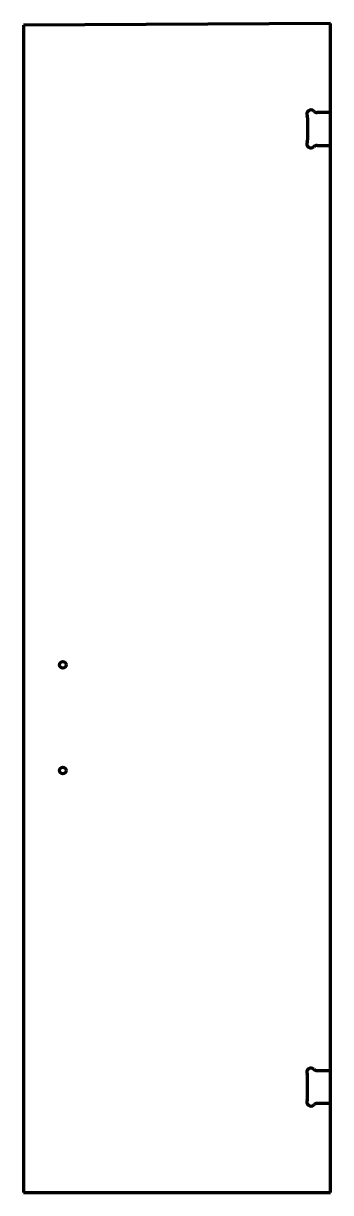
# Model space of a CAD drawing. Header units: inches. Extents: x 0 to 23.3, y 0 to 88.6.
import ezdxf

# ---------------------------------------------------------------- set-up
doc = ezdxf.new("R2010")
doc.units = ezdxf.units.IN
doc.header["$MEASUREMENT"] = 0
doc.layers.add('1', color=7, linetype='Continuous')

msp = doc.modelspace()

# ---------------------------------------------------------------- linework, layer by layer
at = {"color": 7, "lineweight": 90}
for p, q in [((23.312, 88.625), (0, 88.5)), ((23.312, 0), (23.312, 88.625)), ((0, 88.5), (0, 0)), ((0, 0), (23.312, 0))]:
    msp.add_line(p, q, dxfattribs=at)
at = {"layer": '1', "color": 7, "lineweight": 90}
for p, q in [((23.312, 81.875), (22.284, 81.875)), ((21.562, 81.464), (21.562, 79.786)), ((22.284, 79.375), (23.312, 79.375)), ((22.284, 9.25), (23.312, 9.25)), ((21.562, 7.161), (21.562, 8.839)), ((23.312, 6.75), (22.284, 6.75))]:
    msp.add_line(p, q, dxfattribs=at)
at = {"layer": '1', "color": 1, "lineweight": 90}
for centre in [(3, 40), (3, 32)]:
    msp.add_circle(centre, 0.25, dxfattribs=at)
at = {"layer": '1', "color": 7, "lineweight": 90}
for centre, radius, start, end in [((21.812, 81.75), 0.312, 46.65824, 204.61998), ((21.188, 81.464), 0.375, 0, 24.61998), ((22.284, 82.25), 0.375, 226.65824, 270), ((21.188, 79.786), 0.375, 335.38002, 360), ((21.812, 79.5), 0.312, 155.38002, 313.34176), ((22.284, 79), 0.375, 90, 133.34176), ((21.812, 9.125), 0.312, 46.65824, 204.61998), ((21.188, 8.839), 0.375, 0, 24.61998), ((22.284, 9.625), 0.375, 226.65824, 270), ((21.188, 7.161), 0.375, 335.38002, 360), ((21.812, 6.875), 0.312, 155.38002, 313.34176), ((22.284, 6.375), 0.375, 90, 133.34176)]:
    msp.add_arc(centre, radius, start, end, dxfattribs=at)

doc.saveas('drawing.dxf')
